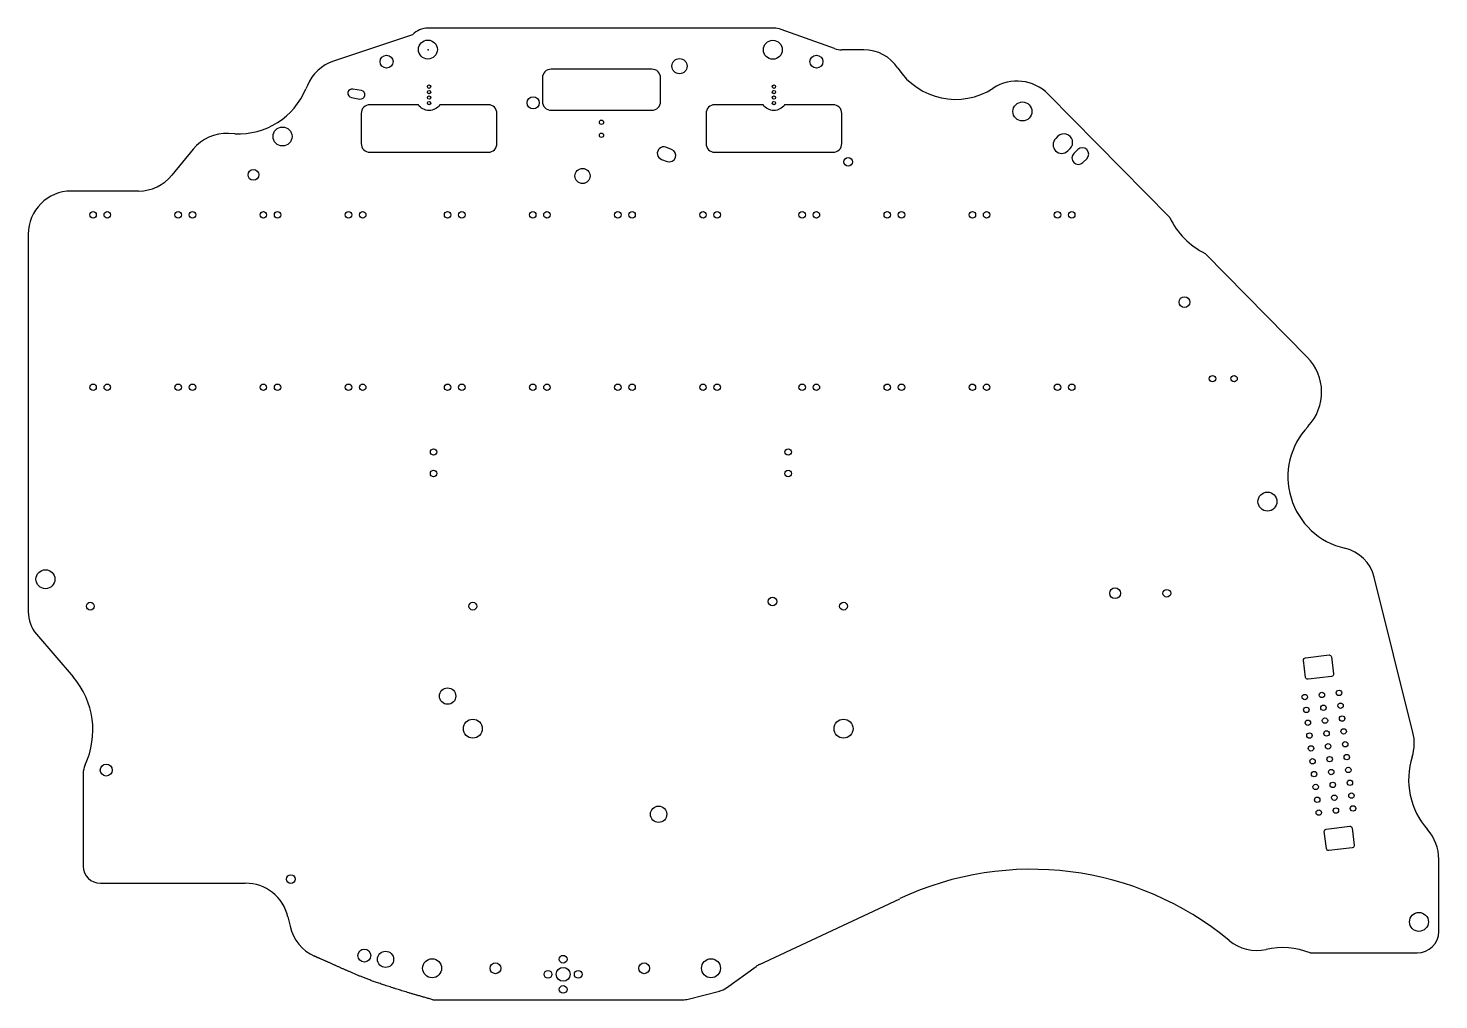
# Model space of a CAD drawing. Header units: millimetres. Extents: x -327 to 0, y -225 to 0.
import ezdxf

# ---------------------------------------------------------------- set-up
doc = ezdxf.new("R2010")
doc.units = ezdxf.units.MM
doc.layers.get('0').update_dxf_attribs({"linetype": 'CONTINUOUS'})

msp = doc.modelspace()

# ---------------------------------------------------------------- linework, layer by layer
for p, q in [((-154.24, 0), (-234.5, 0)), ((-238.07, -1.5), (-256.41, -7.61)), ((-140.19, -4.71), (-152.56, -0.29)), ((-133.38, -5), (-138.51, -5)), ((-262.48, -13.25), (-262.81, -14.04)), ((-62.4, -43.9), (-90.6, -15.3)), ((-279.3, -24.48), (-280.78, -24.41)), ((-288.99, -28.07), (-293.91, -34.08)), ((-301.65, -37.75), (-317.25, -37.75)), ((-327.25, -47.75), (-327.25, -135.29)), ((-30.5, -76.25), (-54.21, -52.21)), ((-6, -163.25), (-15, -127.25)), ((-325.32, -140.5), (-316.84, -150.37)), ((-314.5, -172.9), (-314.5, -194.25)), ((0, -209.4), (0, -192.7)), ((-310.5, -198.25), (-276.88, -198.25)), ((-157.58, -217.05), (-125.06, -201.81)), ((-267, -206.03), (-266.5, -208.22)), ((-29.85, -214.4), (-5, -214.4)), ((-165.24, -222.45), (-158.38, -217.52)), ((-233.38, -225.25), (-175.38, -225.25)), ((-174.14, -225.09), (-166.91, -223.23))]:
    msp.add_line(p, q)
for points in [[(-180.55, -11.5, 0.414214), (-182.55, -9.5), (-205.95, -9.5, 0.414214), (-207.95, -11.5), (-207.95, -17, 0.414214), (-205.95, -19), (-182.55, -19, 0.414214), (-180.55, -17)], [(-250.29, -16.41, 1), (-249.94, -14.44), (-251.91, -14.09, 1), (-252.26, -16.06)], [(-248, -17.75, 0.414214), (-250, -19.75), (-250, -26.75, 0.414214), (-248, -28.75), (-220.5, -28.75, 0.414214), (-218.5, -26.75), (-218.5, -19.75, 0.414214), (-220.5, -17.75), (-231.76, -17.75, -0.533663), (-236.74, -17.75)], [(-168, -17.75, 0.414214), (-170, -19.75), (-170, -26.75, 0.414214), (-168, -28.75), (-140.5, -28.75, 0.414214), (-138.5, -26.75), (-138.5, -19.75, 0.414214), (-140.5, -17.75), (-151.76, -17.75, -0.533663), (-156.74, -17.75)], [(-85.54, -27.91, 1), (-88.35, -25.06), (-88.88, -25.59, 1), (-86.07, -28.44)], [(-179.01, -30.9, 1), (-177.98, -28.08), (-179.29, -27.6, 1), (-180.32, -30.42)], [(-81.66, -30.27, 1), (-83.77, -28.14), (-84.66, -29.01, 1), (-82.55, -31.15)], [(-30.93, -145.97), (-25.47, -145.31, -0.414214), (-24.92, -145.75), (-24.44, -149.72, -0.414214), (-24.87, -150.28), (-30.33, -150.94, -0.414214), (-30.89, -150.5), (-31.37, -146.53, -0.414214)], [(-26.12, -185.68), (-20.66, -185.02, -0.414214), (-20.1, -185.46), (-19.62, -189.43, -0.414214), (-20.06, -189.99), (-25.52, -190.65, -0.414214), (-26.07, -190.21), (-26.56, -186.24, -0.414214)]]:
    msp.add_lwpolyline(points, format="xyb", close=True)
for centre, radius in [((-234.53, -4.94), 2.2), ((-154.5, -5), 2.2), ((-244.12, -7.75), 1.5), ((-144.38, -7.75), 1.5), ((-176.15, -8.8), 1.75), ((-234.25, -13.54), 0.4), ((-234.25, -14.81), 0.4), ((-234.25, -16.08), 0.4), ((-210.1, -17.3), 1.4), ((-154.25, -13.54), 0.4), ((-154.25, -14.81), 0.4), ((-154.25, -16.08), 0.4), ((-234.25, -17.35), 0.4), ((-154.25, -17.35), 0.4), ((-96.6, -19.3), 2.2), ((-268.25, -25.1), 2.2), ((-194.25, -21.8), 0.5), ((-194.25, -24.8), 0.5), ((-198.65, -34.25), 1.75), ((-137, -31), 1), ((-275, -34), 1.25), ((-312.2, -43.25), 0.75), ((-308.9, -43.25), 0.75), ((-292.45, -43.25), 0.75), ((-289.15, -43.25), 0.75), ((-272.7, -43.25), 0.75), ((-269.4, -43.25), 0.75), ((-252.95, -43.25), 0.75), ((-249.65, -43.25), 0.75), ((-229.95, -43.25), 0.75), ((-226.65, -43.25), 0.75), ((-210.2, -43.25), 0.75), ((-206.9, -43.25), 0.75), ((-190.45, -43.25), 0.75), ((-187.15, -43.25), 0.75), ((-170.7, -43.25), 0.75), ((-167.4, -43.25), 0.75), ((-147.7, -43.25), 0.75), ((-144.4, -43.25), 0.75), ((-127.95, -43.25), 0.75), ((-124.65, -43.25), 0.75), ((-108.2, -43.25), 0.75), ((-104.9, -43.25), 0.75), ((-88.45, -43.25), 0.75), ((-85.15, -43.25), 0.75), ((-59, -63.5), 1.25), ((-52.5, -81.25), 0.75), ((-47.5, -81.25), 0.75), ((-312.2, -83.25), 0.75), ((-308.9, -83.25), 0.75), ((-292.45, -83.25), 0.75), ((-289.15, -83.25), 0.75), ((-272.7, -83.25), 0.75), ((-269.4, -83.25), 0.75), ((-252.95, -83.25), 0.75), ((-249.65, -83.25), 0.75), ((-229.95, -83.25), 0.75), ((-226.65, -83.25), 0.75), ((-210.2, -83.25), 0.75), ((-206.9, -83.25), 0.75), ((-190.45, -83.25), 0.75), ((-187.15, -83.25), 0.75), ((-170.7, -83.25), 0.75), ((-167.4, -83.25), 0.75), ((-147.7, -83.25), 0.75), ((-144.4, -83.25), 0.75), ((-127.95, -83.25), 0.75), ((-124.65, -83.25), 0.75), ((-108.2, -83.25), 0.75), ((-104.9, -83.25), 0.75), ((-88.45, -83.25), 0.75), ((-85.15, -83.25), 0.75), ((-233.2, -98.25), 0.75), ((-150.95, -98.25), 0.75), ((-233.2, -103.25), 0.75), ((-150.95, -103.25), 0.75), ((-39.75, -109.75), 2.2), ((-323.25, -127.75), 2.2), ((-75.1, -131), 1.25), ((-63.1, -131), 0.9), ((-312.85, -134), 0.9), ((-224.1, -134), 0.9), ((-154.6, -132.9), 1), ((-138.1, -134), 0.9), ((-229.95, -154.85), 1.9), ((-23.15, -154.1), 0.625), ((-31.09, -155.06), 0.625), ((-27.12, -154.58), 0.625), ((-26.76, -157.56), 0.625), ((-22.79, -157.07), 0.625), ((-224.1, -162.4), 2.2), ((-138.1, -162.4), 2.2), ((-30.73, -158.04), 0.625), ((-26.4, -160.53), 0.625), ((-22.43, -160.05), 0.625), ((-30.37, -161.02), 0.625), ((-30.01, -163.99), 0.625), ((-26.04, -163.51), 0.625), ((-22.07, -163.03), 0.625), ((-29.65, -166.97), 0.625), ((-25.68, -166.49), 0.625), ((-21.71, -166.01), 0.625), ((-29.29, -169.95), 0.625), ((-25.32, -169.47), 0.625), ((-21.34, -168.99), 0.625), ((-309.15, -172), 1.37), ((-28.93, -172.93), 0.625), ((-24.95, -172.45), 0.625), ((-20.98, -171.97), 0.625), ((-28.56, -175.91), 0.625), ((-24.59, -175.43), 0.625), ((-20.62, -174.94), 0.625), ((-28.2, -178.88), 0.625), ((-24.23, -178.4), 0.625), ((-20.26, -177.92), 0.625), ((-181, -182.25), 1.9), ((-27.84, -181.86), 0.625), ((-23.87, -181.38), 0.625), ((-19.9, -180.9), 0.625), ((-266.32, -197.26), 1), ((-4.6, -207.2), 2.2), ((-249.27, -215), 1.5), ((-244.35, -215.87), 1.88), ((-233.55, -217.95), 2.2), ((-203.15, -215.85), 0.9), ((-168.85, -217.95), 2.2), ((-218.85, -217.95), 1.25), ((-206.65, -219.35), 0.9), ((-203.15, -219.35), 1.6), ((-199.65, -219.35), 0.9), ((-184.35, -217.95), 1.25), ((-203.15, -222.85), 0.9)]:
    msp.add_circle(centre, radius)
for centre, radius, start, end in [((-234.53, -4.94), 4.94, 89.7027, 135.8703), ((-154.24, -5), 5, 70.3462, 90), ((-138.51, 0), 5, 250.3462, 270), ((-133.38, -14.43), 9.43, 33.214, 90), ((-253.25, -17.1), 10, 108.433, 157.3801), ((-112.1, -0.5), 16, 213.214, 303.0274), ((-97.84, -22.44), 10.17, 44.5977, 123.0274), ((-278.5, -7.5), 17, 267.2876, 337.3801), ((-281.25, -34.4), 10, 87.2876, 140.7124), ((-301.65, -27.75), 10, 270, 320.7124), ((-317.25, -47.75), 10, 90, 180), ((-46.55, -36.47), 17.5, 205.1347, 244.0606), ((-38.73, -84.36), 11.55, -43.457, 44.5977), ((-18, -104), 17, 136.543, 257.0483), ((-23.86, -129.46), 9.13, 14.0362, 77.0483), ((-319.25, -135.29), 8, 180, 220.6679), ((-331.25, -162.75), 19, -25.0078, 40.6679), ((-16.04, -165.76), 10.35, -17.6362, 14.0362), ((10.5, -174.2), 17.5, 162.3638, 221.4511), ((-309.5, -172.9), 5, 154.9922, 180), ((-10.45, -192.7), 10.45, 0, 41.4511), ((-310.5, -194.25), 4, 180, 270), ((-94.5, -267), 72, 50.4124, 115.1178), ((-276.75, -208.25), 10, 12.8376, 90.7533), ((-256.75, -206), 10, 192.8376, 246.0562), ((-5, -209.4), 5, -90, 0), ((-42.25, -203.81), 10, 230.4137, 282.6014), ((-36.3, -230.4), 17.25, 68.054, 102.6016), ((-155.46, -221.58), 5, 115.1178, 125.7067), ((-168.16, -218.39), 5, 284.4208, 305.7067), ((-175.38, -220.25), 5, 270, 284.4208)]:
    msp.add_arc(centre, radius, start, end)
msp.add_open_spline([(-233.38, -225.25), (-235.42, -224.67), (-239.14, -223.6), (-243.64, -222.23), (-247.87, -220.79), (-251.65, -219.25), (-254.67, -217.89), (-257.46, -216.63), (-259.64, -215.66), (-260.81, -215.14)], degree=5)
msp.add_point((-234.5, -5))

doc.saveas('drawing.dxf')
